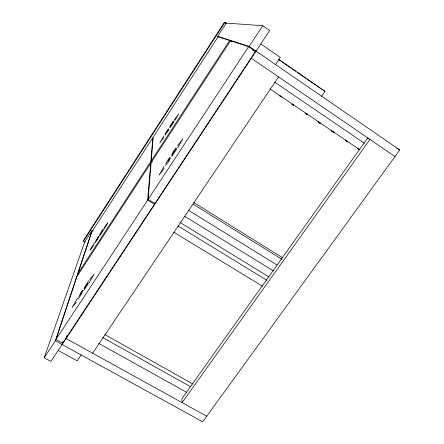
<?xml version="1.0" encoding="UTF-8"?>
<svg xmlns="http://www.w3.org/2000/svg" width="444" height="444" viewBox="0 0 444 444"><rect width="100%" height="100%" fill="white"/><g stroke="black" fill="none" stroke-linecap="round" stroke-linejoin="round"><path stroke-width="0.67" d="M55.966 339.471L147.663 200.111L150.705 163.309L76.845 276.684L55.966 339.471L62.654 343.151L154.445 204.273L154.506 202.902M148.152 199.362L151.099 162.704L230.525 40.787L248.596 46.709L255.467 51.426L154.939 203.53L148.152 199.362L248.596 46.709M152.314 161.555L151.243 160.883L153.152 137.146L218.126 36.724L229.637 40.493L230.714 41.231M77.894 273.532L150.86 161.477L152.83 137.646L91.625 232.24L77.894 273.532L79.065 274.209M66.933 335.664L66.078 338.511L206.721 416.233M62.121 344.489L62.937 341.852M62.654 343.151L63.065 341.83M218.809 37.024L217.699 36.269L226.212 23.105L262.759 25.719L269.663 30.536L50.91 361.455L44.211 357.82L55.411 340.803L92.197 230.308L93.284 230.952M44.211 357.82L84.687 241.913L92.197 230.308M85.231 242.23L83.444 241.181L83.999 239.621L224.475 22.2L226.645 23.404M165.684 164.036L167.882 160.029L169.98 157.481L167.926 161.222L170.285 158.33L169.392 160.328L165.595 165.557M165.068 134.227L168.487 128.971L166.85 131.874L168.714 129.443L167.999 130.941L164.996 135.215M78.804 296.426L81.191 292.163L82.762 290.398L80.531 294.378L82.307 292.346L81.135 294.744L77.95 299.067M95.432 241.347L98.629 236.43L96.881 239.494L98.374 237.623L97.48 239.383L94.866 243.068M177.722 147.83L182.878 138.794L177.495 145.854M164.186 166.139L159.013 175.152L164.208 168.415M88.689 283.422L94.084 274.07L89.771 279.542M77.522 298.213L72.139 307.503L76.263 302.336M174.592 120.923L178.693 113.875L174.448 119.68M163.875 135.947L159.768 142.985L163.892 137.379M94.378 242.857L90.132 250.089L93.573 245.504M103.58 230.12L107.831 222.86L104.273 227.639M83.444 241.181L224.942 22.228M103.38 228.721L100.677 232.878L99.761 235.059L103.058 230.342L102.425 231.69L99.384 236.197M173.31 121.129L170.424 125.574L169.924 127.134L173.676 121.734L173.232 122.805L169.874 127.794M151.243 160.883L229.637 40.493M88.711 280.702L85.365 285.803L84.099 288.933L87.862 283.205L88.134 283.355L87.285 285.237L83.539 290.676M176.052 147.575L172.416 153.119L171.806 155.306L174.009 151.676L176.546 148.673L176.002 150.122L171.75 156.31M217.699 36.269L249.156 46.392L262.759 25.719M81.135 354.945L77.184 360.85L58.181 350.449M275.563 64.547L280.319 57.443L260.795 43.95M92.646 353.191L278.555 76.906M321.478 96.431L325.025 91.298L278.394 59.119M367.621 138.062L181.896 398.679L182.096 402.625L369.935 139.41L367.621 138.062L368.748 138.828M249.156 46.392L399.789 149.961L202.686 421.8L55.411 340.803M252.137 49.767L256.049 51.127M254.168 50.966L255.467 51.426M325.025 91.298L321.006 88.811M396.775 148.29L399.789 149.961M98.729 343.367L186.558 392.28M102.514 337.457L190.581 386.735M104.873 334.632L192.974 384.049M173.804 232.256L262.593 286.241M177.883 225.913L266.894 280.297M147.663 200.111L154.445 204.273M179.826 222.316L269.12 277.023M184.582 216.245L273.548 271.012M188.295 210.156L277.001 265.018M193.784 202.519L282.578 257.764M193.151 204.168L281.907 259.329M150.86 161.477L151.926 162.149M332.034 131.352L333.888 132.584M345.41 140.26L347.691 141.78M357.925 148.59L359.085 149.367M345.582 140.437L347.88 141.969M357.925 148.662L359.074 149.428M332.384 131.607L331.934 131.302M279.454 95.754L281.174 96.914M292.041 104.285L293.762 105.444M305.777 113.586L307.492 114.752M318.365 122.117L320.08 123.282M331.64 131.102L334.01 132.701M291.847 104.24L293.689 105.517M305.733 113.675L307.453 114.841M318.143 122.056L319.858 123.221M270.119 89.005L359.651 149.695M279.548 95.443L281.84 96.997M292.169 103.996L293.889 105.161M305.938 113.331L307.659 114.497M317.982 121.495L320.279 123.049M331.751 130.825L334.043 132.379M345.515 140.16L347.813 141.714M274.586 82.079L364.335 143.218M251.321 58.281L395.005 156.554M230.525 40.787L231.618 41.536M224.475 22.2L226.179 23.377M278.987 59.812L281.257 61.383M282.395 62.166L290.914 68.043M292.047 68.826L295.454 71.179M297.158 72.355L305.677 78.233M306.81 79.015L309.651 80.975M310.789 81.757L315.329 84.893M316.467 85.675L319.874 88.029"/></g></svg>
